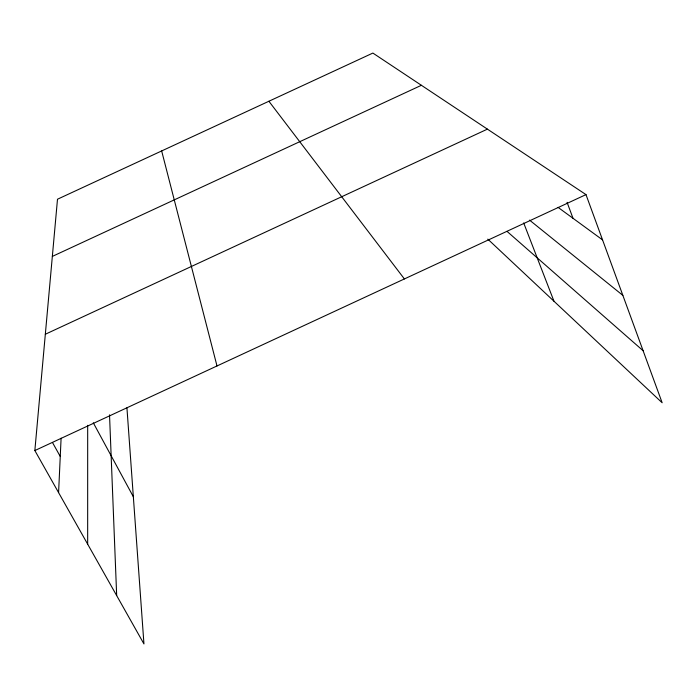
<?xml version="1.0" encoding="UTF-8"?>
<svg xmlns="http://www.w3.org/2000/svg" width="697" height="697" viewBox="0 0 697 697"><rect width="100%" height="100%" fill="white"/><g stroke="black" fill="none" stroke-linecap="round" stroke-linejoin="round"><path stroke-width="1.05" d="M87.665 544.174L87.683 425.318M58.583 492.613L61.101 438.195M126.932 407.806L143.948 643.932L34.85 450.55L57.494 199.22L372.878 53.068L585.985 194.611L662.15 402.753L487.804 239.132M34.85 450.55L585.985 194.611M52.345 256.4L421.397 85.295M45.331 334.238L487.412 129.137M558.097 207.392L602.548 239.881M529.554 220.113L622.857 295.38M506.998 231.36L643.113 350.722M268.894 101.257L404.391 278.939M52.467 442.482L60.256 456.457M93.293 422.8L133.336 496.743M523.682 222.927L553.984 301.243M567.07 202.33L573.012 218.3M161.66 150.944L217.002 365.96M109.525 414.854L116.678 595.595"/></g></svg>
